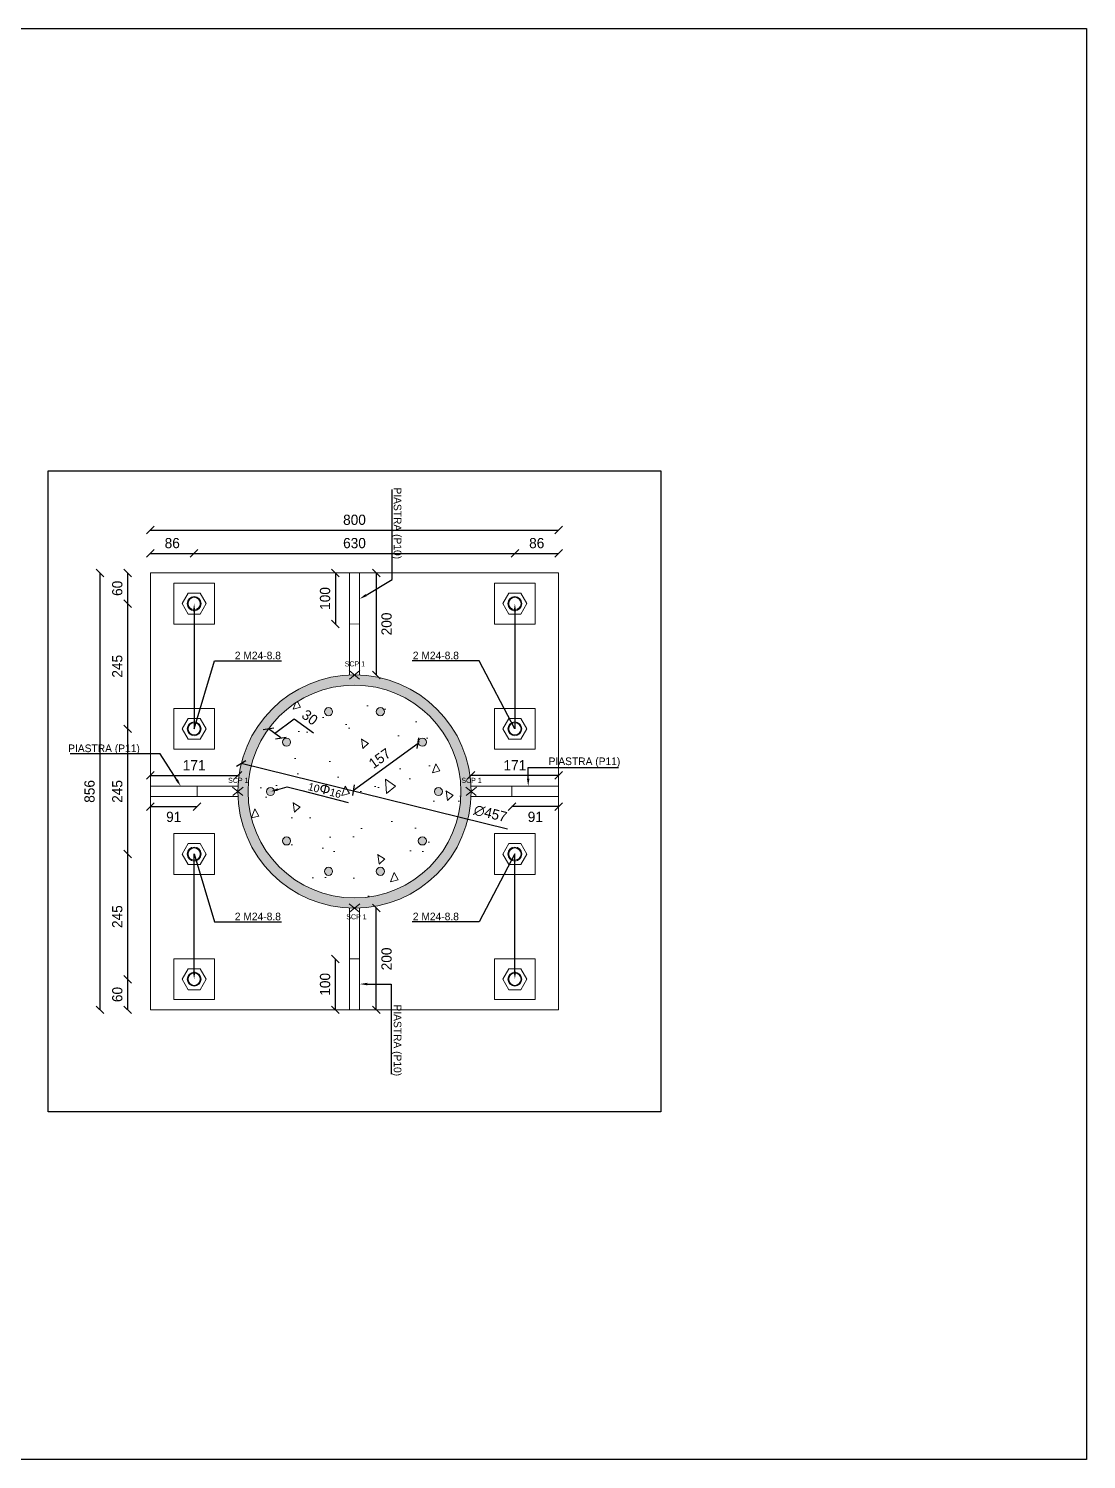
# Model space of a CAD drawing. Header units: millimetres. Extents: x -6949 to 549764, y -83146 to 127128.
# Drawn here: x 19514 to 21587, y -55754 to -52951 of the extents above; entities that cross this region are included whole.
import ezdxf
from ezdxf import colors
from ezdxf.entities.mleader import LeaderData, LeaderLine
from ezdxf.math import Vec2, Vec3

# ---------------------------------------------------------------- set-up
doc = ezdxf.new("R2010")
doc.units = ezdxf.units.MM
for name, color, linetype, lineweight in [('armatura', 1, 'Continuous', 15), ('bulloni', 5, 'Continuous', 9), ('cemento', 253, 'Continuous', 9), ('piastra', 6, 'Continuous', 18), ('S-COLS', 7, 'Continuous', 18)]:
    doc.layers.add(name, color=color, linetype=linetype, lineweight=lineweight)
doc.layers.add('quote', color=7, linetype='Continuous', lineweight=5, true_color=0x383838)
doc.styles.get("Standard").update_dxf_attribs({"font": ''})
doc.styles.get('Standard').set_extended_font_data('Bahnschrift Light')
doc.dimstyles.new('Q 1_15', dxfattribs={"dimtxt": 20, "dimasz": 15, "dimexe": 0.18, "dimexo": 0.0625, "dimgap": 10, "dimtad": 2, "dimdec": 0, "dimzin": 0, "dimdsep": 46, "dimtxsty": 'Standard', "dimblk": 'OBLIQUE', "dimcen": 0, "dimse1": 1, "dimse2": 1, "dimadec": 0, "dimazin": 0, "dimtfac": 1, "dimtdec": 0, "dimtofl": 0, "dimtmove": 1, "dimatfit": 3, "dimfxl": 1, "dimtolj": 1, "dimtzin": 0, "dimarcsym": 1})

# ---------------------------------------------------------------- blocks, each defined once
blk = doc.blocks.new('*U56')
at = {"layer": 'bulloni'}
blk.add_lwpolyline([(-23.7, 0), (-11.8, -20.5), (11.8, -20.5), (23.7, 0), (11.8, 20.5), (-11.8, 20.5)], close=True, dxfattribs=at)
for radius in [13.7, 12]:
    blk.add_circle((0, 0), radius, dxfattribs=at)
blk = doc.blocks.new('*U57')
at = {"color": 0, "linetype": 'ByBlock', "lineweight": -2, "transparency": 16777216}
for p in [(0, 735.9), (0, 490.6), (0, 245.3), (0, 0)]:
    blk.add_blockref('*U56', p, dxfattribs=at)
blk = doc.blocks.new('*U58')
at = {"layer": 'bulloni'}
blk.add_lwpolyline([(-23.7, 0), (-11.8, -20.5), (11.8, -20.5), (23.7, 0), (11.8, 20.5), (-11.8, 20.5)], close=True, dxfattribs=at)
for radius in [13.7, 12]:
    blk.add_circle((0, 0), radius, dxfattribs=at)
blk = doc.blocks.new('*U59')
at = {"color": 0, "linetype": 'ByBlock', "lineweight": -2, "transparency": 16777216}
for p in [(0, 735.9), (0, 490.6), (0, 245.3), (0, 0)]:
    blk.add_blockref('*U58', p, dxfattribs=at)
blk = doc.blocks.new('*U351')
at = {"true_color": 0xc7c8ca}
h = blk.add_hatch(color=9, dxfattribs=at)
h.dxf.hatch_style = 1
h.paths.add_polyline_path([(-228.5, 0, 1), (228.5, 0, 1)])
h.paths.add_polyline_path([(-208.5, 0, -1), (208.5, 0, -1)], flags=16)
h.paths.add_polyline_path([(-145.9, -100.2, -1), (-129.9, -100.2, -1)], flags=0)
h.paths.add_polyline_path([(-178.5, 0, -1), (-162.5, 0, -1)], flags=0)
h.paths.add_polyline_path([(-60.7, -162.2, -1), (-44.7, -162.2, -1)], flags=0)
h.paths.add_polyline_path([(-145.9, 100.2, -1), (-129.9, 100.2, -1)], flags=0)
h.paths.add_polyline_path([(44.7, -162.2, -1), (60.7, -162.2, -1)], flags=0)
h.paths.add_polyline_path([(-60.7, 162.2, -1), (-44.7, 162.2, -1)], flags=0)
h.paths.add_polyline_path([(129.9, -100.2, -1), (145.9, -100.2, -1)], flags=0)
h.paths.add_polyline_path([(44.7, 162.2, -1), (60.7, 162.2, -1)], flags=0)
h.paths.add_polyline_path([(162.5, 0, -1), (178.5, 0, -1)], flags=0)
h.paths.add_polyline_path([(129.9, 100.2, -1), (145.9, 100.2, -1)], flags=0)
blk = doc.blocks.new('*U352')
at = {"layer": 'piastra', "color": 0, "linetype": 'ByBlock', "lineweight": -2, "transparency": 16777216}
blk.add_blockref('*U351', (0, 0), dxfattribs=at)
blk = doc.blocks.new('_Oblique')
at = {"color": 0, "linetype": 'ByBlock', "lineweight": -2}
blk.add_line((-0.5, -0.5), (0.5, 0.5), dxfattribs=at)
blk = doc.blocks.new('*D859')
at = {"layer": 'Defpoints', "color": 0, "transparency": 16777216}
for p in [(20552.8, -53933.5), (19752.8, -54017.4), (20552.8, -54017.4)]:
    blk.add_point(p, dxfattribs=at)
at = {"layer": 'quote', "color": 0, "lineweight": -2, "transparency": 16777216}
blk.add_line((19752.8, -53933.5), (20552.8, -53933.5), dxfattribs=at)
at = {"layer": 'quote', "color": 0, "lineweight": -2, "transparency": 16777216, "xscale": 15, "yscale": 15, "zscale": 15, "rotation": 180}
blk.add_blockref('_Oblique', (19752.8, -53933.5), dxfattribs=at)
at = {"layer": 'quote', "color": 0, "lineweight": -2, "transparency": 16777216, "xscale": 15, "yscale": 15, "zscale": 15}
blk.add_blockref('_Oblique', (20552.8, -53933.5), dxfattribs=at)
at = {"layer": 'quote', "color": 0, "transparency": 16777216, "insert": (20152.8, -53913.3), "char_height": 20, "attachment_point": 5}
blk.add_mtext('\\A1;800', dxfattribs=at)
blk = doc.blocks.new('*D860')
at = {"layer": 'Defpoints', "color": 0, "transparency": 16777216}
for p in [(19752.8, -54017.4), (19654, -54873.4), (19752.8, -54873.4)]:
    blk.add_point(p, dxfattribs=at)
at = {"layer": 'quote', "color": 0, "lineweight": -2, "transparency": 16777216}
blk.add_line((19654, -54017.4), (19654, -54873.4), dxfattribs=at)
at = {"layer": 'quote', "color": 0, "lineweight": -2, "transparency": 16777216, "xscale": 15, "yscale": 15, "zscale": 15}
for p, rotation in [((19654, -54017.4), 90), ((19654, -54873.4), 270)]:
    blk.add_blockref('_Oblique', p, dxfattribs=dict(at, rotation=rotation))
at = {"layer": 'quote', "color": 0, "transparency": 16777216, "insert": (19633.7, -54445.4), "char_height": 20, "attachment_point": 5, "rotation": 90}
blk.add_mtext('\\A1;856', dxfattribs=at)
blk = doc.blocks.new('*D861')
at = {"layer": 'Defpoints', "color": 0, "transparency": 16777216}
for p in [(19838.6, -54017.4), (19708.3, -54077.5), (19838.6, -54077.5)]:
    blk.add_point(p, dxfattribs=at)
at = {"layer": 'quote', "color": 0, "lineweight": -2, "transparency": 16777216}
blk.add_line((19708.3, -54017.4), (19708.3, -54077.5), dxfattribs=at)
at = {"layer": 'quote', "color": 0, "lineweight": -2, "transparency": 16777216, "xscale": 15, "yscale": 15, "zscale": 15}
for p, rotation in [((19708.3, -54017.4), 90), ((19708.3, -54077.5), 270)]:
    blk.add_blockref('_Oblique', p, dxfattribs=dict(at, rotation=rotation))
at = {"layer": 'quote', "color": 0, "transparency": 16777216, "insert": (19688.1, -54047.5), "char_height": 20, "attachment_point": 5, "rotation": 90}
blk.add_mtext('\\A1;60', dxfattribs=at)
blk = doc.blocks.new('*D862')
at = {"layer": 'Defpoints', "color": 0, "transparency": 16777216}
for p in [(19838.6, -54077.5), (19708.3, -54322.8), (19838.6, -54322.8)]:
    blk.add_point(p, dxfattribs=at)
at = {"layer": 'quote', "color": 0, "lineweight": -2, "transparency": 16777216}
blk.add_line((19708.3, -54077.5), (19708.3, -54322.8), dxfattribs=at)
at = {"layer": 'quote', "color": 0, "lineweight": -2, "transparency": 16777216, "xscale": 15, "yscale": 15, "zscale": 15}
for p, rotation in [((19708.3, -54077.5), 90), ((19708.3, -54322.8), 270)]:
    blk.add_blockref('_Oblique', p, dxfattribs=dict(at, rotation=rotation))
at = {"layer": 'quote', "color": 0, "transparency": 16777216, "insert": (19688.1, -54200.2), "char_height": 20, "attachment_point": 5, "rotation": 90}
blk.add_mtext('\\A1;245', dxfattribs=at)
blk = doc.blocks.new('*D863')
at = {"layer": 'Defpoints', "color": 0, "transparency": 16777216}
for p in [(19838.6, -54322.8), (19708.3, -54568.1), (19838.6, -54568.1)]:
    blk.add_point(p, dxfattribs=at)
at = {"layer": 'quote', "color": 0, "lineweight": -2, "transparency": 16777216}
blk.add_line((19708.3, -54322.8), (19708.3, -54568.1), dxfattribs=at)
at = {"layer": 'quote', "color": 0, "lineweight": -2, "transparency": 16777216, "xscale": 15, "yscale": 15, "zscale": 15}
for p, rotation in [((19708.3, -54322.8), 90), ((19708.3, -54568.1), 270)]:
    blk.add_blockref('_Oblique', p, dxfattribs=dict(at, rotation=rotation))
at = {"layer": 'quote', "color": 0, "transparency": 16777216, "insert": (19688.1, -54445.5), "char_height": 20, "attachment_point": 5, "rotation": 90}
blk.add_mtext('\\A1;245', dxfattribs=at)
blk = doc.blocks.new('*D864')
at = {"layer": 'Defpoints', "color": 0, "transparency": 16777216}
for p in [(19838.6, -54568.1), (19708.3, -54813.4), (19838.6, -54813.4)]:
    blk.add_point(p, dxfattribs=at)
at = {"layer": 'quote', "color": 0, "lineweight": -2, "transparency": 16777216}
blk.add_line((19708.3, -54568.1), (19708.3, -54813.4), dxfattribs=at)
at = {"layer": 'quote', "color": 0, "lineweight": -2, "transparency": 16777216, "xscale": 15, "yscale": 15, "zscale": 15}
for p, rotation in [((19708.3, -54568.1), 90), ((19708.3, -54813.4), 270)]:
    blk.add_blockref('_Oblique', p, dxfattribs=dict(at, rotation=rotation))
at = {"layer": 'quote', "color": 0, "transparency": 16777216, "insert": (19688.1, -54690.8), "char_height": 20, "attachment_point": 5, "rotation": 90}
blk.add_mtext('\\A1;245', dxfattribs=at)
blk = doc.blocks.new('*D865')
at = {"layer": 'Defpoints', "color": 0, "transparency": 16777216}
for p in [(19838.6, -54813.4), (19708.3, -54873.4), (19752.8, -54873.4)]:
    blk.add_point(p, dxfattribs=at)
at = {"layer": 'quote', "color": 0, "lineweight": -2, "transparency": 16777216}
blk.add_line((19708.3, -54813.4), (19708.3, -54873.4), dxfattribs=at)
at = {"layer": 'quote', "color": 0, "lineweight": -2, "transparency": 16777216, "xscale": 15, "yscale": 15, "zscale": 15}
for p, rotation in [((19708.3, -54813.4), 90), ((19708.3, -54873.4), 270)]:
    blk.add_blockref('_Oblique', p, dxfattribs=dict(at, rotation=rotation))
at = {"layer": 'quote', "color": 0, "transparency": 16777216, "insert": (19688.1, -54843.4), "char_height": 20, "attachment_point": 5, "rotation": 90}
blk.add_mtext('\\A1;60', dxfattribs=at)
blk = doc.blocks.new('*D866')
at = {"layer": 'Defpoints', "color": 0, "transparency": 16777216}
for p in [(19838.6, -53979.2), (19752.8, -54077.5), (19838.6, -54077.5)]:
    blk.add_point(p, dxfattribs=at)
at = {"layer": 'quote', "color": 0, "lineweight": -2, "transparency": 16777216}
blk.add_line((19752.8, -53979.2), (19838.6, -53979.2), dxfattribs=at)
at = {"layer": 'quote', "color": 0, "lineweight": -2, "transparency": 16777216, "xscale": 15, "yscale": 15, "zscale": 15, "rotation": 180}
blk.add_blockref('_Oblique', (19752.8, -53979.2), dxfattribs=at)
at = {"layer": 'quote', "color": 0, "lineweight": -2, "transparency": 16777216, "xscale": 15, "yscale": 15, "zscale": 15}
blk.add_blockref('_Oblique', (19838.6, -53979.2), dxfattribs=at)
at = {"layer": 'quote', "color": 0, "transparency": 16777216, "insert": (19795.7, -53959), "char_height": 20, "attachment_point": 5}
blk.add_mtext('\\A1;86', dxfattribs=at)
blk = doc.blocks.new('*D867')
at = {"layer": 'Defpoints', "color": 0, "transparency": 16777216}
for p in [(20467.1, -53979.2), (19838.6, -54077.5), (20467.1, -54077.5)]:
    blk.add_point(p, dxfattribs=at)
at = {"layer": 'quote', "color": 0, "lineweight": -2, "transparency": 16777216}
blk.add_line((19838.6, -53979.2), (20467.1, -53979.2), dxfattribs=at)
at = {"layer": 'quote', "color": 0, "lineweight": -2, "transparency": 16777216, "xscale": 15, "yscale": 15, "zscale": 15, "rotation": 180}
blk.add_blockref('_Oblique', (19838.6, -53979.2), dxfattribs=at)
at = {"layer": 'quote', "color": 0, "lineweight": -2, "transparency": 16777216, "xscale": 15, "yscale": 15, "zscale": 15}
blk.add_blockref('_Oblique', (20467.1, -53979.2), dxfattribs=at)
at = {"layer": 'quote', "color": 0, "transparency": 16777216, "insert": (20152.8, -53959), "char_height": 20, "attachment_point": 5}
blk.add_mtext('\\A1;630', dxfattribs=at)
blk = doc.blocks.new('*D868')
at = {"layer": 'Defpoints', "color": 0, "transparency": 16777216}
for p in [(20552.8, -53979.2), (20552.8, -54017.4), (20467.1, -54077.5)]:
    blk.add_point(p, dxfattribs=at)
at = {"layer": 'quote', "color": 0, "lineweight": -2, "transparency": 16777216}
blk.add_line((20467.1, -53979.2), (20552.8, -53979.2), dxfattribs=at)
at = {"layer": 'quote', "color": 0, "lineweight": -2, "transparency": 16777216, "xscale": 15, "yscale": 15, "zscale": 15, "rotation": 180}
blk.add_blockref('_Oblique', (20467.1, -53979.2), dxfattribs=at)
at = {"layer": 'quote', "color": 0, "lineweight": -2, "transparency": 16777216, "xscale": 15, "yscale": 15, "zscale": 15}
blk.add_blockref('_Oblique', (20552.8, -53979.2), dxfattribs=at)
at = {"layer": 'quote', "color": 0, "transparency": 16777216, "insert": (20509.9, -53959), "char_height": 20, "attachment_point": 5}
blk.add_mtext('\\A1;86', dxfattribs=at)
blk = doc.blocks.new('*D870')
at = {"layer": 'Defpoints', "color": 0, "transparency": 16777216}
for p in [(19931, -54390.9), (20374.7, -54500.4)]:
    blk.add_point(p, dxfattribs=at)
at = {"layer": 'quote', "color": 0, "lineweight": -2, "transparency": 16777216}
blk.add_line((20452.7, -54519.6), (19931, -54390.9), dxfattribs=at)
at = {"layer": 'quote', "color": 0, "lineweight": -2, "transparency": 16777216, "xscale": 15, "yscale": 15, "zscale": 15, "rotation": 166.1430759297699}
blk.add_blockref('_Oblique', (19931, -54390.9), dxfattribs=at)
at = {"layer": 'quote', "color": 0, "transparency": 16777216, "insert": (20419.1, -54488.8), "char_height": 20, "attachment_point": 5, "rotation": 346.1431}
blk.add_mtext('\\A1;∅457', dxfattribs=at)
blk = doc.blocks.new('*D877')
at = {"layer": 'Defpoints', "color": 0, "transparency": 16777216}
for p in [(19924.3, -54414.1), (19752.8, -54435.4), (19924.3, -54435.4)]:
    blk.add_point(p, dxfattribs=at)
at = {"layer": 'quote', "color": 0, "lineweight": -2, "transparency": 16777216}
blk.add_line((19752.8, -54414.1), (19924.3, -54414.1), dxfattribs=at)
at = {"layer": 'quote', "color": 0, "lineweight": -2, "transparency": 16777216, "xscale": 15, "yscale": 15, "zscale": 15, "rotation": 180}
blk.add_blockref('_Oblique', (19752.8, -54414.1), dxfattribs=at)
at = {"layer": 'quote', "color": 0, "lineweight": -2, "transparency": 16777216, "xscale": 15, "yscale": 15, "zscale": 15}
blk.add_blockref('_Oblique', (19924.3, -54414.1), dxfattribs=at)
at = {"layer": 'quote', "color": 0, "transparency": 16777216, "insert": (19838.6, -54394.1), "char_height": 20, "attachment_point": 5}
blk.add_mtext('\\A1;171', dxfattribs=at)
blk = doc.blocks.new('*D878')
at = {"layer": 'Defpoints', "color": 0, "transparency": 16777216}
for p in [(19752.8, -54445.4), (19844.3, -54445.4), (19844.3, -54475.3)]:
    blk.add_point(p, dxfattribs=at)
at = {"layer": 'quote', "color": 0, "lineweight": -2, "transparency": 16777216}
blk.add_line((19752.8, -54475.3), (19844.3, -54475.3), dxfattribs=at)
at = {"layer": 'quote', "color": 0, "lineweight": -2, "transparency": 16777216, "xscale": 15, "yscale": 15, "zscale": 15, "rotation": 180}
blk.add_blockref('_Oblique', (19752.8, -54475.3), dxfattribs=at)
at = {"layer": 'quote', "color": 0, "lineweight": -2, "transparency": 16777216, "xscale": 15, "yscale": 15, "zscale": 15}
blk.add_blockref('_Oblique', (19844.3, -54475.3), dxfattribs=at)
at = {"layer": 'quote', "color": 0, "transparency": 16777216, "insert": (19798.6, -54495.4), "char_height": 20, "attachment_point": 5}
blk.add_mtext('\\A1;91', dxfattribs=at)
blk = doc.blocks.new('*D879')
at = {"layer": 'Defpoints', "color": 0, "transparency": 16777216}
for p in [(20152.8, -54017.4), (20152.8, -54217.2), (20195.5, -54217.2)]:
    blk.add_point(p, dxfattribs=at)
at = {"layer": 'quote', "color": 0, "lineweight": -2, "transparency": 16777216}
blk.add_line((20195.5, -54017.4), (20195.5, -54217.2), dxfattribs=at)
at = {"layer": 'quote', "color": 0, "lineweight": -2, "transparency": 16777216, "xscale": 15, "yscale": 15, "zscale": 15}
for p, rotation in [((20195.5, -54017.4), 90), ((20195.5, -54217.2), 270)]:
    blk.add_blockref('_Oblique', p, dxfattribs=dict(at, rotation=rotation))
at = {"layer": 'quote', "color": 0, "transparency": 16777216, "insert": (20215.7, -54117.3), "char_height": 20, "attachment_point": 5, "rotation": 90}
blk.add_mtext('\\A1;200', dxfattribs=at)
blk = doc.blocks.new('*D880')
at = {"layer": 'Defpoints', "color": 0, "transparency": 16777216}
for p in [(20152.8, -54017.4), (20115.4, -54117.4), (20152.8, -54117.4)]:
    blk.add_point(p, dxfattribs=at)
at = {"layer": 'quote', "color": 0, "lineweight": -2, "transparency": 16777216}
blk.add_line((20115.4, -54017.4), (20115.4, -54117.4), dxfattribs=at)
at = {"layer": 'quote', "color": 0, "lineweight": -2, "transparency": 16777216, "xscale": 15, "yscale": 15, "zscale": 15}
for p, rotation in [((20115.4, -54017.4), 90), ((20115.4, -54117.4), 270)]:
    blk.add_blockref('_Oblique', p, dxfattribs=dict(at, rotation=rotation))
at = {"layer": 'quote', "color": 0, "transparency": 16777216, "insert": (20095.2, -54067.4), "char_height": 20, "attachment_point": 5, "rotation": 90}
blk.add_mtext('\\A1;100', dxfattribs=at)
blk = doc.blocks.new('*D881')
at = {"layer": 'Defpoints', "color": 0, "transparency": 16777216}
for p in [(20381.3, -54414.1), (20381.3, -54435.4), (20552.8, -54435.4)]:
    blk.add_point(p, dxfattribs=at)
at = {"layer": 'quote', "color": 0, "lineweight": -2, "transparency": 16777216}
blk.add_line((20552.8, -54414.1), (20381.3, -54414.1), dxfattribs=at)
at = {"layer": 'quote', "color": 0, "lineweight": -2, "transparency": 16777216, "xscale": 15, "yscale": 15, "zscale": 15}
for p, rotation in [((20381.3, -54414.1), 179.9999999999951), ((20552.8, -54414.1), 359.9999999999951)]:
    blk.add_blockref('_Oblique', p, dxfattribs=dict(at, rotation=rotation))
at = {"layer": 'quote', "color": 0, "transparency": 16777216, "insert": (20467.1, -54394.1), "char_height": 20, "attachment_point": 5}
blk.add_mtext('\\A1;171', dxfattribs=at)
blk = doc.blocks.new('*D882')
at = {"layer": 'Defpoints', "color": 0, "transparency": 16777216}
for p in [(20461.3, -54445.4), (20552.8, -54445.4), (20461.3, -54475.3)]:
    blk.add_point(p, dxfattribs=at)
at = {"layer": 'quote', "color": 0, "lineweight": -2, "transparency": 16777216}
blk.add_line((20552.8, -54475.3), (20461.3, -54475.3), dxfattribs=at)
at = {"layer": 'quote', "color": 0, "lineweight": -2, "transparency": 16777216, "xscale": 15, "yscale": 15, "zscale": 15}
for p, rotation in [((20461.3, -54475.3), 180.0000000000091), ((20552.8, -54475.3), 9.112710586123285e-12)]:
    blk.add_blockref('_Oblique', p, dxfattribs=dict(at, rotation=rotation))
at = {"layer": 'quote', "color": 0, "transparency": 16777216, "insert": (20507.1, -54495.4), "char_height": 20, "attachment_point": 5}
blk.add_mtext('\\A1;91', dxfattribs=at)
blk = doc.blocks.new('*D883')
at = {"layer": 'Defpoints', "color": 0, "transparency": 16777216}
for p in [(20152.8, -54673.7), (20195.5, -54673.7), (20152.8, -54873.4)]:
    blk.add_point(p, dxfattribs=at)
at = {"layer": 'quote', "color": 0, "lineweight": -2, "transparency": 16777216}
blk.add_line((20195.5, -54873.4), (20195.5, -54673.7), dxfattribs=at)
at = {"layer": 'quote', "color": 0, "lineweight": -2, "transparency": 16777216, "xscale": 15, "yscale": 15, "zscale": 15}
for p, rotation in [((20195.5, -54673.7), 90), ((20195.5, -54873.4), 270)]:
    blk.add_blockref('_Oblique', p, dxfattribs=dict(at, rotation=rotation))
at = {"layer": 'quote', "color": 0, "transparency": 16777216, "insert": (20215.7, -54773.6), "char_height": 20, "attachment_point": 5, "rotation": 90}
blk.add_mtext('\\A1;200', dxfattribs=at)
blk = doc.blocks.new('*D884')
at = {"layer": 'Defpoints', "color": 0, "transparency": 16777216}
for p in [(20115.4, -54773.5), (20152.8, -54773.5), (20152.8, -54873.4)]:
    blk.add_point(p, dxfattribs=at)
at = {"layer": 'quote', "color": 0, "lineweight": -2, "transparency": 16777216}
blk.add_line((20115.4, -54873.4), (20115.4, -54773.5), dxfattribs=at)
at = {"layer": 'quote', "color": 0, "lineweight": -2, "transparency": 16777216, "xscale": 15, "yscale": 15, "zscale": 15}
for p, rotation in [((20115.4, -54773.5), 90), ((20115.4, -54873.4), 270)]:
    blk.add_blockref('_Oblique', p, dxfattribs=dict(at, rotation=rotation))
at = {"layer": 'quote', "color": 0, "transparency": 16777216, "insert": (20095.2, -54823.5), "char_height": 20, "attachment_point": 5, "rotation": 90}
blk.add_mtext('\\A1;100', dxfattribs=at)
blk = doc.blocks.new('*D889')
at = {"layer": 'Defpoints', "color": 0, "transparency": 16777216}
for p in [(19984.1, -54323.1), (19984.1, -54323.1), (20008.4, -54340.7)]:
    blk.add_point(p, dxfattribs=at)
at = {"layer": 'quote', "color": 0, "lineweight": -2, "transparency": 16777216}
for p, q in [((19996.3, -54331.9), (20034.3, -54302.9)), ((20034.3, -54302.9), (20072.5, -54330.6)), ((20008.4, -54340.7), (19984.1, -54323.1))]:
    blk.add_line(p, q, dxfattribs=at)
at = {"layer": 'quote', "color": 0, "lineweight": -2, "transparency": 16777216, "xscale": 15, "yscale": 15, "zscale": 15}
for p, rotation in [((19984.1, -54323.1), 143.9999999999838), ((20008.4, -54340.7), 323.9999999999838)]:
    blk.add_blockref('_Oblique', p, dxfattribs=dict(at, rotation=rotation))
at = {"layer": 'quote', "color": 0, "transparency": 16777216, "insert": (20065.3, -54300.4), "char_height": 20, "attachment_point": 5, "rotation": 324}
blk.add_mtext('\\A1;30', dxfattribs=at)
blk = doc.blocks.new('x')
at = {"layer": 'quote', "color": 1, "lineweight": 20}
for p, q in [((12519.8, -46826.5), (12540.1, -46842.9)), ((12540.6, -46826.5), (12520.3, -46842.9))]:
    blk.add_line(p, q, dxfattribs=at)
blk = doc.blocks.new('*U2023')
at = {"layer": 'armatura'}
blk.add_circle((0, 0), 8, dxfattribs=at)
blk = doc.blocks.new('*U2024')
at = {"layer": 'quote', "color": 0, "linetype": 'ByBlock', "lineweight": -2, "transparency": 16777216}
for p, rotation in [((20102, -54289.2), 323.9999999999999), ((20203.6, -54289.2), 288), ((20285.9, -54349), 252), ((19988.3, -54445.7), 35.99999999999997), ((20317.3, -54445.7), 216), ((20019.7, -54542.4), 71.99999999999997), ((20285.9, -54542.4), 180), ((20102, -54602.1), 108), ((20203.6, -54602.1), 144)]:
    blk.add_blockref('*U2023', p, dxfattribs=dict(at, rotation=rotation))
blk.add_blockref('*U2023', (20019.7, -54349), dxfattribs=at)
blk = doc.blocks.new('*D2025')
at = {"layer": 'Defpoints', "color": 0, "transparency": 16777216}
for p in [(20277.4, -54351), (20279.4, -54353.7), (20152.8, -54445.7)]:
    blk.add_point(p, dxfattribs=at)
at = {"layer": 'quote', "color": 0, "lineweight": -2, "transparency": 16777216}
blk.add_line((20150.8, -54442.9), (20277.4, -54351), dxfattribs=at)
at = {"layer": 'quote', "color": 0, "lineweight": -2, "transparency": 16777216, "xscale": 15, "yscale": 15, "zscale": 15}
for p, rotation in [((20277.4, -54351), 36.00000000007082), ((20150.8, -54442.9), 216.0000000000708)]:
    blk.add_blockref('_Oblique', p, dxfattribs=dict(at, rotation=rotation))
at = {"layer": 'quote', "color": 0, "transparency": 16777216, "insert": (20202.3, -54380.7), "char_height": 20, "attachment_point": 5, "rotation": 36}
blk.add_mtext('\\A1;157', dxfattribs=at)

msp = doc.modelspace()

# ---------------------------------------------------------------- hatches: boundary and pattern name
at = {"layer": 'cemento'}
h = msp.add_hatch(dxfattribs=at)
h.set_pattern_fill('AR-CONC', color=256, angle=48)
h.set_pattern_definition([(98, (-142848.3, -54799.99), (133.75039, 124.72426), [19.05, -209.55]), (43, (-142848.3, -54800), (-165.56536, 101.65102), [15.24, -167.64058]), (148.45144, (-142837.16, -54789.6), (-31.81497, 226.37527), [16.19, -178.09024]), (94.1842, (-142886.06, -54766), (212.63082, 173.31918), [28.575, -314.325]), (144.63556, (-142868.34, -54751.56), (-25.01907, 341.98605), [24.285, -267.1356]), (39.18415, (-142886.06, -54766), (-25.01907, 341.98605), [22.85997, -251.45973]), (69, (-142859.62, -54755.62), (177.44768, 44.24268), [19.05, -209.55]), (14, (-142859.62, -54755.62), (-95.5247, 169.17366), [15.24, -167.64]), (119.45145, (-142844.84, -54751.93), (81.92298, 213.41634), [16.19, -178.08994]), (85.5, (-142848.306, -54799.99), (-60.76996, 58.873644), [0, -165.608, 0, -170.18, 0, -168.275]), (55.5, (-142848.31, -54799.99), (-29.737594, 116.690575), [0, -97.028, 0, -161.798, 0, -64.135]), (15.5, (-142886.21, -54842.085), (94.985104, 96.93017), [0, -63.5, 0, -198.12, 0, -262.89]), (5.5, (-142903.2, -54860.96), (80.2222, 127.09508), [0, -82.55, 0, -131.572, 0, -186.69])])
h.paths.add_polyline_path([(19944.3, -54445.7, 1), (20361.3, -54445.7, 1)])
at = {"layer": 'quote', "true_color": 0x939598}
h = msp.add_hatch(color=252, dxfattribs=at)
h.dxf.hatch_style = 1
h.paths.add_polyline_path([(20027.7, -54349, 1), (20011.7, -54349, 1)])
h.paths.add_polyline_path([(20094, -54289.2, 1), (20110, -54289.2, 1)])
h.paths.add_polyline_path([(20195.6, -54289.2, 1), (20211.6, -54289.2, 1)])
h.paths.add_polyline_path([(20293.9, -54349, 1), (20277.9, -54349, 1)])
h.paths.add_polyline_path([(20309.3, -54445.7, 1), (20325.3, -54445.7, 1)])
h.paths.add_polyline_path([(20277.9, -54542.4, 1), (20293.9, -54542.4, 1)])
h.paths.add_polyline_path([(20211.6, -54602.1, 1), (20195.6, -54602.1, 1)])
h.paths.add_polyline_path([(20094, -54602.1, 1), (20110, -54602.1, 1)])
h.paths.add_polyline_path([(20011.7, -54542.4, 1), (20027.7, -54542.4, 1)])
h.paths.add_polyline_path([(19996.3, -54445.7, 1), (19980.3, -54445.7, 1)])

# ---------------------------------------------------------------- linework, layer by layer
msp.add_lwpolyline([(15300.4, -52950.8), (21586.9, -52950.8), (21586.9, -55754.3), (15300.4, -55754.3)], close=True)
at = {"color": 252, "true_color": 0x939598}
msp.add_lwpolyline([(19552.8, -53817.4), (20752.8, -53817.4), (20752.8, -55073.4), (19552.8, -55073.4)], close=True, dxfattribs=at)
msp.add_lwpolyline([(19924.3, -54445.4), (19924.3, -54445.4)])
at = {"layer": 'bulloni'}
for points in [[(19798.6, -54117.5), (19878.6, -54117.5), (19878.6, -54037.5), (19798.6, -54037.5)], [(20427.1, -54117.5), (20507.1, -54117.5), (20507.1, -54037.5), (20427.1, -54037.5)], [(19798.6, -54362.8), (19878.6, -54362.8), (19878.6, -54282.8), (19798.6, -54282.8)], [(20427.1, -54362.8), (20507.1, -54362.8), (20507.1, -54282.8), (20427.1, -54282.8)], [(19798.6, -54608.1), (19878.6, -54608.1), (19878.6, -54528.1), (19798.6, -54528.1)], [(20427.1, -54608.1), (20507.1, -54608.1), (20507.1, -54528.1), (20427.1, -54528.1)], [(19798.6, -54853.4), (19878.6, -54853.4), (19878.6, -54773.4), (19798.6, -54773.4)], [(20427.1, -54853.4), (20507.1, -54853.4), (20507.1, -54773.4), (20427.1, -54773.4)]]:
    msp.add_lwpolyline(points, close=True, dxfattribs=at)
at = {"layer": 'piastra'}
for points in [[(19752.8, -54017.4), (20552.8, -54017.4), (20552.8, -54873.4), (19752.8, -54873.4), (19752.8, -54017.4)], [(20142.8, -54217.2), (20142.8, -54017.4)], [(20162.8, -54217.2), (20162.8, -54017.4)], [(20142.8, -54117.5), (20162.8, -54117.3)], [(19924.3, -54435.4), (19752.8, -54435.4)], [(19844.3, -54455.4), (19844.3, -54435.4), (19844.3, -54455.4), (19844.3, -54455.4)], [(20381.3, -54435.4), (20552.8, -54435.4)], [(20461.3, -54455.4), (20461.3, -54435.4), (20461.3, -54455.4), (20461.3, -54455.4)], [(19924.3, -54455.4), (19752.8, -54455.4)], [(20381.3, -54455.4), (20552.8, -54455.4)], [(20142.8, -54673.7), (20142.8, -54873.4)], [(20162.8, -54673.7), (20162.8, -54873.4)], [(20142.8, -54773.4), (20162.8, -54773.6)]]:
    msp.add_lwpolyline(points, dxfattribs=at)
at = {"layer": 'S-COLS'}
for radius in [228.5, 208.5]:
    msp.add_circle((20152.8, -54445.7), radius, dxfattribs=at)

# ---------------------------------------------------------------- block references
msp.add_blockref('*U57', (19838.6, -54813.4))
at = {"xscale": -1}
msp.add_blockref('*U59', (20467.1, -54813.4), dxfattribs=at)
at = {"layer": 'piastra'}
msp.add_blockref('*U352', (20152.8, -54445.7), dxfattribs=at)
at = {"layer": 'quote'}
for name, p in [('x', (7622.6, -7382.3)), ('*U2024', (0, 0)), ('x', (7394.1, -7610.6)), ('x', (7851.1, -7610.6)), ('x', (7622.6, -7839.3))]:
    msp.add_blockref(name, p, dxfattribs=at)

# ---------------------------------------------------------------- texts
at = {"layer": 'quote', "color": 1, "char_height": 10, "attachment_point": 1}
for insert in [(20133.7, -54190.5), (19905.2, -54418.8), (20362.2, -54418.8), (20136.7, -54686.1)]:
    msp.add_mtext_dynamic_manual_height_columns('SCP 1', width=110.555, gutter_width=1, heights=[0], dxfattribs=dict(at, insert=insert))

# ---------------------------------------------------------------- dimensions: what is measured, and where the dimension line sits
at = {"layer": 'quote'}
for p1, p2, distance, picture, middle in [((19752.8, -54017.4), (20552.8, -54017.4), 83.9, '*D859', (20152.8, -53913.3)), ((19752.8, -54077.5), (19838.6, -54077.5), 98.3, '*D866', (19795.7, -53959)), ((19752.8, -54017.4), (19752.8, -54873.4), -98.9, '*D860', (19633.7, -54445.4)), ((19838.6, -54017.4), (19838.6, -54077.5), -130.3, '*D861', (19688.1, -54047.5)), ((20152.8, -54017.4), (20152.8, -54117.4), -37.4, '*D880', (20095.2, -54067.4)), ((20152.8, -54017.4), (20152.8, -54217.2), 42.7, '*D879', (20215.7, -54117.3)), ((20008.4, -54340.7), (19984.1, -54323.1), 0, '*D889', (20054.3, -54292.4)), ((20152.8045, -54445.6662), (20279.4156, -54353.6778), 3.3606, '*D2025', (20202.3184, -54380.6894)), ((19752.8044789, -54435.4472659), (19924.3044789, -54435.4472659), 21.3026341, '*D877', (19838.5544789, -54394.1446318)), ((20552.8044789, -54435.4472659), (20381.3044789, -54435.4472659), -21.3026341, '*D881', (20467.0544789, -54394.1446318)), ((19752.8044789, -54445.4472659), (19844.3044789, -54445.4472659), -29.8345162, '*D878', (19798.5544789, -54495.3849459)), ((20552.8044789, -54445.4472659), (20461.3044789, -54445.4472659), 29.8345162, '*D882', (20507.0544789, -54495.3849459)), ((20152.8, -54873.4), (20152.8, -54673.7), -42.7, '*D883', (20215.7, -54773.6)), ((20152.8, -54873.4), (20152.8, -54773.5), 37.4, '*D884', (20095.2, -54823.5))]:
    dim = msp.add_aligned_dim(p1=p1, p2=p2, distance=distance, dimstyle='Q 1_15', dxfattribs=at)
    dim.commit()
    dim.dimension.update_dxf_attribs({"geometry": picture, "text_midpoint": middle})
dim = msp.add_linear_dim(base=(20467.1, -53979.2), p1=(19838.6, -54077.5), p2=(20467.1, -54077.5), angle=180, text='630', dimstyle='Q 1_15', dxfattribs=at)
dim.commit()
dim.dimension.update_dxf_attribs({"geometry": '*D867', "text_midpoint": (20152.8, -53959)})
for base, p1, p2, angle, picture, middle in [((20552.8, -53979.2), (20467.1, -54077.5), (20552.8, -54017.4), 180, '*D868', (20509.9, -53959)), ((19708.3, -54322.8), (19838.6, -54077.5), (19838.6, -54322.8), 90, '*D862', (19688.1, -54200.2)), ((19708.3, -54568.1), (19838.6, -54322.8), (19838.6, -54568.1), 90, '*D863', (19688.1, -54445.5)), ((19708.3, -54813.4), (19838.6, -54568.1), (19838.6, -54813.4), 90, '*D864', (19688.1, -54690.8)), ((19708.3, -54873.4), (19838.6, -54813.4), (19752.8, -54873.4), 90, '*D865', (19688.1, -54843.4))]:
    dim = msp.add_linear_dim(base=base, p1=p1, p2=p2, angle=angle, dimstyle='Q 1_15', dxfattribs=at)
    dim.commit()
    dim.dimension.update_dxf_attribs({"geometry": picture, "text_midpoint": middle})
dim = msp.add_diameter_dim_2p(p1=(20374.7, -54500.4), p2=(19931, -54390.9), dimstyle='Q 1_15', dxfattribs=at)
dim.commit()
dim.dimension.update_dxf_attribs({"geometry": '*D870', "text_midpoint": (20413.9, -54510.1), "dimtype": 163})

# ---------------------------------------------------------------- leaders
ml = msp.add_multileader_mtext('Standard', dxfattribs=at)
ml.set_content('PIASTRA (P10)', color=256)
ml.set_leader_properties()
ml.build(insert=Vec2(0, 0))
ml.multileader.update_dxf_attribs({"text_left_attachment_type": 5, "text_right_attachment_type": 6, "dogleg_length": 30, "arrow_head_size": 15})
ctx = ml.context
ctx.base_point, ctx.char_height, ctx.arrow_head_size, ctx.landing_gap_size, ctx.plane_origin, ctx.plane_x_axis, ctx.plane_y_axis = Vec3(20224.9, -53850.9), 15, 15, 10, Vec3(20164.5, -54115.6), Vec3(0, -1), Vec3(1, 0)
ctx.left_attachment, ctx.right_attachment, ctx.text_align_type = 5, 6, 2
notes = []
notes.append((ctx, [(0, (1, 1, 0), (20226.5, -54030.3), (0, 1), 30, [(0, [(20162.8, -54068.4)], 0, [])])]))
ctx.mtext.insert, ctx.mtext.text_direction, ctx.mtext.rotation, ctx.mtext.alignment, ctx.mtext.flow_direction = Vec3(20244.7, -53990.3), Vec3(0, -1), 4.712389, 3, 5
ml = msp.add_multileader_mtext('Standard', dxfattribs=at)
ml.set_content('2 M24-8.8', color=256)
ml.set_leader_properties()
ml.build(insert=Vec2(0, 0))
ml.multileader.update_dxf_attribs({"text_left_attachment_type": 5, "text_right_attachment_type": 6, "dogleg_length": 30, "arrow_head_size": 15})
ctx = ml.context
ctx.base_point, ctx.char_height, ctx.arrow_head_size, ctx.landing_gap_size, ctx.plane_origin = Vec3(19908.3, -54189.7), 15, 15, 10, Vec3(19247.2, -53915.8)
ctx.left_attachment, ctx.right_attachment = 5, 6
notes.append((ctx, [(0, (1, 1, 0), (19878.3, -54189.7), (1, 0), 30, [(0, [(19838.6, -54077.5), (19838.6, -54322.8)], 0, [])])]))
ctx.mtext.insert, ctx.mtext.flow_direction = Vec3(19918.3, -54171.6), 5
ml = msp.add_multileader_mtext('Standard', dxfattribs=at)
ml.set_content('2 M24-8.8', color=256)
ml.set_leader_properties()
ml.build(insert=Vec2(0, 0))
ml.multileader.update_dxf_attribs({"text_left_attachment_type": 5, "text_right_attachment_type": 6, "dogleg_length": 30, "arrow_head_size": 15})
ctx = ml.context
ctx.base_point, ctx.char_height, ctx.arrow_head_size, ctx.landing_gap_size, ctx.plane_origin = Vec3(20257.3, -54189.7), 15, 15, 10, Vec3(21058.4, -53915.8)
ctx.left_attachment, ctx.right_attachment, ctx.text_align_type = 5, 6, 2
notes.append((ctx, [(0, (1, 1, 0), (20397.4, -54189.6), (-1, 0), 30, [(0, [(20467.1, -54077.5), (20467.1, -54322.8)], 0, [])])]))
ctx.mtext.insert, ctx.mtext.alignment, ctx.mtext.flow_direction = Vec3(20357.4, -54171.6), 3, 5
ml = msp.add_multileader_mtext('Standard', dxfattribs=at)
ml.set_content('PIASTRA (P11)', color=256)
ml.set_leader_properties()
ml.build(insert=Vec2(0, 0))
ml.multileader.update_dxf_attribs({"text_left_attachment_type": 5, "text_right_attachment_type": 6, "dogleg_length": 30, "arrow_head_size": 15})
ctx = ml.context
ctx.base_point, ctx.char_height, ctx.arrow_head_size, ctx.landing_gap_size, ctx.plane_origin = Vec3(19597.5, -54373.3), 15, 15, 10, Vec3(19859.7, -54433.8)
ctx.left_attachment, ctx.right_attachment, ctx.text_align_type = 5, 6, 2
notes.append((ctx, [(0, (1, 1, 0), (19772.2, -54371.7), (-1, 0), 30, [(0, [(19812.5, -54435.4)], 0, [])])]))
ctx.mtext.insert, ctx.mtext.rotation, ctx.mtext.alignment, ctx.mtext.flow_direction = Vec3(19732.2, -54353.5), 6.283185, 3, 5
ml = msp.add_multileader_mtext('Standard', dxfattribs=at)
ml.set_content('PIASTRA (P11)', color=256)
ml.set_leader_properties()
ml.build(insert=Vec2(0, 0))
ml.multileader.update_dxf_attribs({"text_left_attachment_type": 5, "text_right_attachment_type": 6, "dogleg_length": 30, "arrow_head_size": 15})
ctx = ml.context
ctx.base_point, ctx.char_height, ctx.arrow_head_size, ctx.landing_gap_size, ctx.plane_origin = Vec3(20523.2, -54398.8), 15, 15, 10, Vec3(20445.9, -54433.8)
ctx.left_attachment, ctx.right_attachment = 5, 6
notes.append((ctx, [(0, (1, 1, 0), (20493.2, -54398.8), (1, 0), 30, [(0, [(20493.2, -54435.4)], 0, [])])]))
ctx.mtext.insert, ctx.mtext.flow_direction = Vec3(20533.2, -54378.9), 5
ml = msp.add_multileader_mtext('Standard', dxfattribs=at)
ml.set_content('{\\Fgreeks|c0;\\H0.75x;10\\H1.33333x;Φ\\H0.75x;16}', color=256)
ml.set_leader_properties()
ml.build(insert=Vec2(0, 0))
ml.multileader.update_dxf_attribs({"text_left_attachment_type": 5, "text_right_attachment_type": 6, "dogleg_length": 30, "arrow_head_size": 15})
ctx = ml.context
ctx.base_point, ctx.char_height, ctx.arrow_head_size, ctx.landing_gap_size, ctx.plane_origin, ctx.plane_x_axis, ctx.plane_y_axis = Vec3(20049.8, -54444), 20, 15, 10, Vec3(19989.2, -54428.5), Vec3(0.968752, -0.248033), Vec3(0.248033, 0.968752)
ctx.left_attachment, ctx.right_attachment = 5, 6
notes.append((ctx, [(0, (1, 1, 0), (20020.8, -54436.5), (0.968752, -0.248033), 30, [(0, [(19988.3, -54445.7)], 0, [])])]))
ctx.mtext.insert, ctx.mtext.text_direction, ctx.mtext.rotation, ctx.mtext.flow_direction = Vec3(20065.5, -54423.2), Vec3(0.968752, -0.248033), 6.032536, 5
ml = msp.add_multileader_mtext('Standard', dxfattribs=at)
ml.set_content('2 M24-8.8', color=256)
ml.set_leader_properties()
ml.build(insert=Vec2(0, 0))
ml.multileader.update_dxf_attribs({"text_left_attachment_type": 5, "text_right_attachment_type": 6, "dogleg_length": 30, "arrow_head_size": 15})
ctx = ml.context
ctx.base_point, ctx.char_height, ctx.arrow_head_size, ctx.landing_gap_size, ctx.plane_origin = Vec3(19908.3, -54701.2), 15, 15, 10, Vec3(19247.2, -54975.1)
ctx.left_attachment, ctx.right_attachment = 5, 6
notes.append((ctx, [(0, (1, 1, 0), (19878.3, -54701.2), (1, 0), 30, [(0, [(19838.6, -54813.3), (19838.6, -54568)], 0, [])])]))
ctx.mtext.insert, ctx.mtext.flow_direction = Vec3(19918.3, -54683), 5
ml = msp.add_multileader_mtext('Standard', dxfattribs=at)
ml.set_content('2 M24-8.8', color=256)
ml.set_leader_properties()
ml.build(insert=Vec2(0, 0))
ml.multileader.update_dxf_attribs({"text_left_attachment_type": 5, "text_right_attachment_type": 6, "dogleg_length": 30, "arrow_head_size": 15})
ctx = ml.context
ctx.base_point, ctx.char_height, ctx.arrow_head_size, ctx.landing_gap_size, ctx.plane_origin = Vec3(20257.3, -54701.2), 15, 15, 10, Vec3(21058.4, -54975.1)
ctx.left_attachment, ctx.right_attachment, ctx.text_align_type = 5, 6, 2
notes.append((ctx, [(0, (1, 1, 0), (20397.4, -54701), (-1, 0), 30, [(0, [(20467.1, -54813.3), (20467.1, -54568)], 0, [])])]))
ctx.mtext.insert, ctx.mtext.alignment, ctx.mtext.flow_direction = Vec3(20357.4, -54683), 3, 5
ml = msp.add_multileader_mtext('Standard', dxfattribs=at)
ml.set_content('PIASTRA (P10)', color=256)
ml.set_leader_properties()
ml.build(insert=Vec2(0, 0))
ml.multileader.update_dxf_attribs({"text_left_attachment_type": 5, "text_right_attachment_type": 6, "dogleg_length": 30, "arrow_head_size": 15})
ctx = ml.context
ctx.base_point, ctx.char_height, ctx.arrow_head_size, ctx.landing_gap_size, ctx.plane_origin, ctx.plane_x_axis, ctx.plane_y_axis = Vec3(20224.9, -54852.9), 15, 15, 10, Vec3(20164.5, -54775.7), Vec3(0, -1), Vec3(1, 0)
ctx.left_attachment, ctx.right_attachment = 5, 6
notes.append((ctx, [(0, (1, 1, 0), (20224.9, -54822.9), (0, -1), 30, [(0, [(20162.8, -54822.9)], 0, [])])]))
ctx.mtext.insert, ctx.mtext.text_direction, ctx.mtext.rotation, ctx.mtext.flow_direction = Vec3(20244.7, -54862.9), Vec3(0, -1), 4.712389, 5
for ctx, leaders in notes:
    for number, flags, end, landing, length, lines in leaders:
        leader = LeaderData()
        leader.index, (leader.has_last_leader_line, leader.has_dogleg_vector, leader.attachment_direction) = number, flags
        leader.last_leader_point, leader.dogleg_vector, leader.dogleg_length = Vec3(end), Vec3(landing), length
        for number, points, colour, breaks in lines:
            line = LeaderLine()
            line.index, line.vertices, line.color, line.breaks = number, Vec3.list(points), colors.encode_raw_color(colour), breaks
            leader.lines.append(line)
        ctx.leaders.append(leader)

doc.saveas('drawing.dxf')
